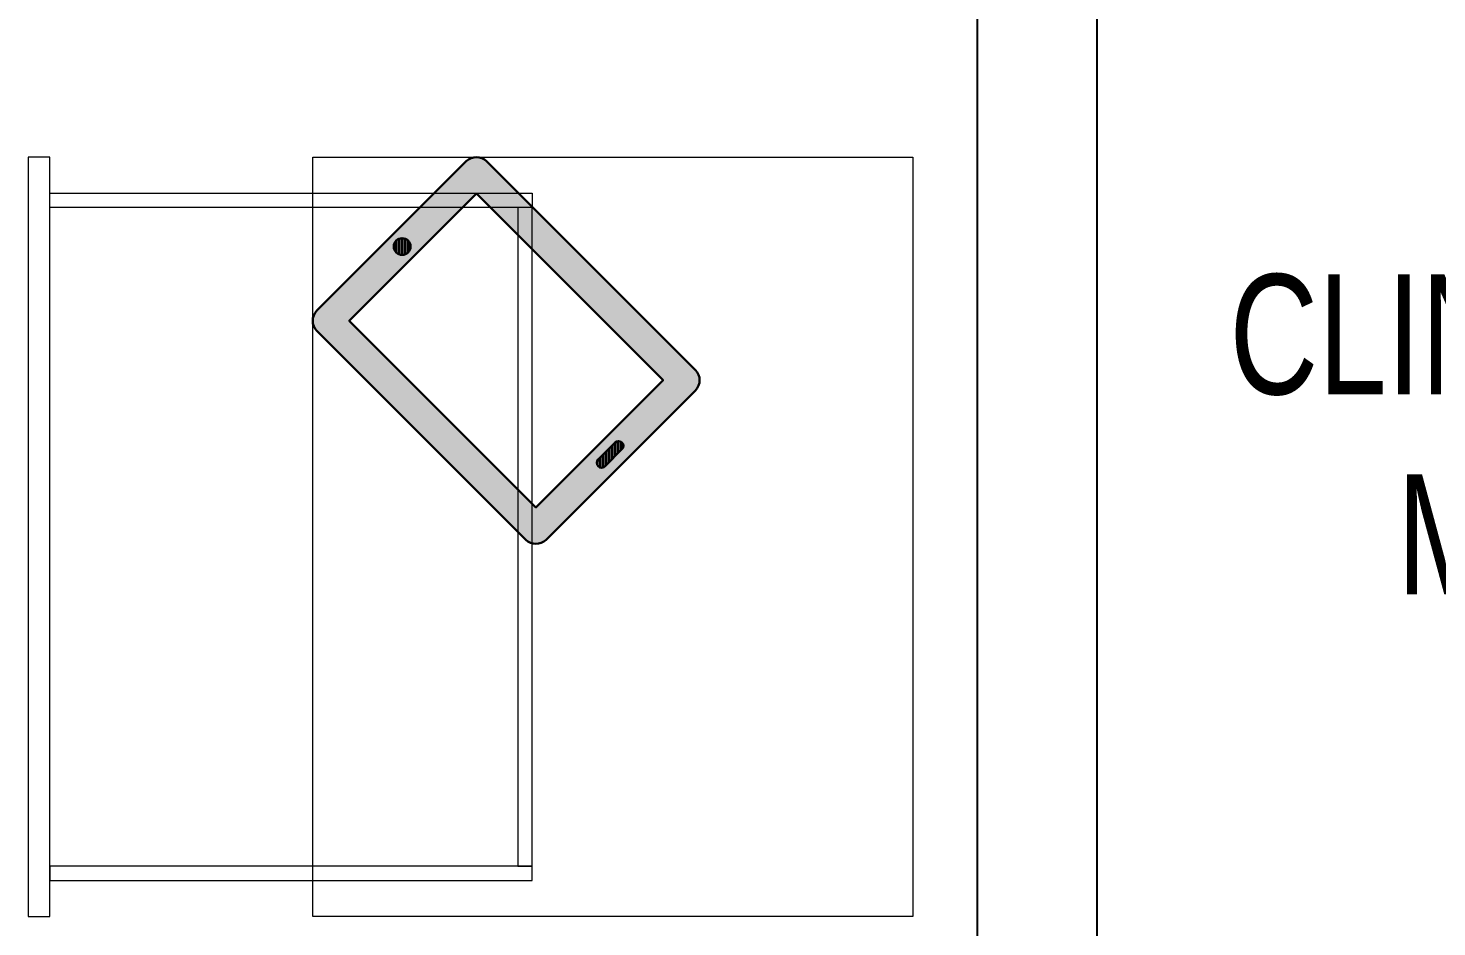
# Model space of a CAD drawing. Header units: feet. Extents: x 2953239 to 2976710, y -6058765 to -6052421.
# Drawn here: x 2970071 to 2971244, y -6057762 to -6057013 of the extents above; entities that cross this region are included whole.
import ezdxf

# ---------------------------------------------------------------- set-up
doc = ezdxf.new("R2010")
doc.units = ezdxf.units.FT
doc.header["$LTSCALE"] = 33
doc.header["$MEASUREMENT"] = 0
for name, color, linetype, lineweight in [('LENS-FURNITURE', 13, 'Continuous', 9), ('LENS-PARTITION', 21, 'Continuous', 25), ('LENS_TEXT', 31, 'Continuous', 5)]:
    doc.layers.add(name, color=color, linetype=linetype, lineweight=lineweight)
doc.styles.get("Standard").update_dxf_attribs({"font": 'GILC____.TTF'})

# ---------------------------------------------------------------- blocks, each defined once
blk = doc.blocks.new('TRIAL SET CABINET 633x500')
at = {"layer": 'LENS-FURNITURE'}
h = blk.add_hatch(color=9, dxfattribs=at)
h.dxf.hatch_style = 1
edge = h.paths.add_edge_path()
edge.add_line((-8.54246803093703, -981.9670201920668), (115.9083254579454, -857.5162267031847))
edge.add_arc((107.4230440836399, -849.030945328879), 12.00000000009463, 315, 405)
edge.add_line((115.9083254579454, -840.5456639545736), (-58.03994271345434, -666.5973957831737))
edge.add_arc((-66.52522408775982, -675.0826771574792), 12.00000000009463, 45.00000000000002, 135)
edge.add_line((-75.01050546206531, -666.5973957831737), (-199.4612989509478, -791.0481892720562))
edge.add_arc((-190.9760175766423, -799.5334706454303), 11.99999999943607, 135.0000000031442, 225.0000000031442)
edge.add_line((-199.4612989500165, -808.0187520197359), (-25.5130307786167, -981.967020191136))
edge.add_arc((-17.02774940431148, -973.4817388177615), 11.99999999943605, 224.9999999968574, 314.9999999968578)
h.paths.add_polyline_path([(-17.02774940524252, -955.0969625067663), (89.03826777357607, -849.0309453279477), (-66.52522408775982, -693.4674534666119), (-172.5912412665784, -799.5334706454305)], flags=16)
edge = h.paths.add_edge_path(flags=16)
edge.add_line((-138.2965623782947, -741.9042679787381), (-124.1544267544522, -727.7621323548956))
edge.add_arc((-121.3259996296837, -730.5905594796641), 4.000000000031514, 45.00000000000051, 134.9999999999996, ccw=False)
edge.add_arc((-121.3259996296838, -730.5905594796641), 4.000000000031584, -45.000000000000625, 44.999999999999375, ccw=False)
edge.add_line((-118.4975725049153, -733.4189866044327), (-132.6397081287578, -747.561122228275))
edge.add_arc((-135.4681352535263, -744.7326951035067), 4.000000000031524, 225.0000000000006, 314.99999999999966, ccw=False)
edge.add_arc((-135.4681352535261, -744.7326951035066), 4.000000000031665, 135.0000000000006, 225.0000000000006, ccw=False)
edge = h.paths.add_edge_path(flags=16)
edge.add_arc((44.84409394953398, -910.9027886827243), 7, 0, 360)
at = {"layer": 'LENS-FURNITURE', "lineweight": 0}
h = blk.add_hatch(dxfattribs=at)
h.set_pattern_fill('ANSI31', color=252, scale=10, angle=405)
h.set_pattern_definition([(90, (-3772352.875833935, -3684050.327587578), (-1.25, 2e-16), [])])
edge = h.paths.add_edge_path()
edge.add_line((-138.2965623782947, -741.9042679787381), (-124.1544267544522, -727.7621323548956))
edge.add_arc((-121.3259996296837, -730.5905594796641), 4.000000000031514, 45.00000000000051, 134.9999999999996, ccw=False)
edge.add_arc((-121.3259996296838, -730.5905594796641), 4.000000000031584, -45.000000000000625, 44.999999999999375, ccw=False)
edge.add_line((-118.4975725049153, -733.4189866044327), (-132.6397081287578, -747.561122228275))
edge.add_arc((-135.4681352535263, -744.7326951035067), 4.000000000031524, 225.0000000000006, 314.99999999999966, ccw=False)
edge.add_arc((-135.4681352535261, -744.7326951035066), 4.000000000031665, 135.0000000000006, 225.0000000000006, ccw=False)
edge = h.paths.add_edge_path()
edge.add_arc((44.84409394953398, -910.9027886827243), 7, 0, 360)
blk.add_circle((0, 0), 50.09224864585668)
at = {"layer": 'LENS-FURNITURE'}
blk.add_lwpolyline([(119.4230440827086, -352.4817388160154), (119.4230440827086, -985.4817388160156), (-380.5769559172913, -985.4817388160156), (-380.5769559172913, -352.4817388160154)], close=True, dxfattribs=at)
at = {"layer": 'LENS-FURNITURE', "color": 146}
for points in [[(338.5359051078558, -352.4817388160154), (338.5359051078558, -985.4817388160156), (356.5359051078559, -985.4817388160156), (356.5359051078559, -352.4817388160154)], [(-63.4640948921442, -382.4817388160154), (-63.4640948921442, -394.4817388160154), (338.5359051078558, -394.4817388160154), (338.5359051078558, -382.4817388160154)], [(-63.4640948921442, -394.4817388160154), (-63.4640948921442, -943.4817388160153), (-51.4640948921442, -943.4817388160153), (-51.4640948921442, -394.4817388160154)], [(-63.4640948921442, -955.4817388160152), (-63.4640948921442, -943.4817388160153), (338.5359051078558, -943.4817388160153), (338.5359051078558, -955.4817388160152)]]:
    blk.add_lwpolyline(points, close=True, dxfattribs=at)
at = {"layer": 'LENS-FURNITURE', "color": 18, "lineweight": 30}
for points in [[(-8.54246803093703, -981.9670201920668), (115.9083254579454, -857.5162267031847, 0.4142135623730951), (115.9083254579454, -840.5456639545736), (-58.03994271345434, -666.5973957831737, 0.4142135623730951), (-75.01050546206531, -666.5973957831737), (-199.4612989509478, -791.0481892720562, 0.4142135623730951), (-199.4612989500165, -808.0187520197359), (-25.51303077861669, -981.967020191136, 0.4142135623730951)], [(-138.2965623782947, -741.9042679787381), (-124.1544267544522, -727.7621323548956, -0.4142135623730951), (-118.4975725049153, -727.7621323548956), (-118.4975725049153, -727.7621323548956, -0.4142135623730951), (-118.4975725049153, -733.4189866044327), (-132.6397081287578, -747.561122228275, -0.4142135623730951), (-138.2965623782947, -747.561122228275), (-138.2965623782947, -747.561122228275, -0.4142135623730951)]]:
    blk.add_lwpolyline(points, format="xyb", close=True, dxfattribs=at)
blk.add_lwpolyline([(-17.02774940524252, -955.0969625067663), (89.03826777357607, -849.0309453279477), (-66.52522408775982, -693.4674534666119), (-172.5912412665784, -799.5334706454305)], close=True, dxfattribs=at)
blk.add_circle((44.84409394953398, -910.9027886827243), 7, dxfattribs=at)

msp = doc.modelspace()

# ---------------------------------------------------------------- linework, layer by layer
at = {"layer": 'LENS-PARTITION'}
msp.add_lwpolyline([(2970961.569700077, -6056905.075915067), (2970861.569700077, -6056905.075915067), (2970861.569700077, -6058495.075915067), (2970961.569700077, -6058495.075915067)], close=True, dxfattribs=at)

# ---------------------------------------------------------------- block references
at = {"layer": 'LENS-FURNITURE', "rotation": 180}
msp.add_blockref('TRIAL SET CABINET 633x500', (2970427.174703345, -6058105.88751102), dxfattribs=at)

# ---------------------------------------------------------------- texts
at = {"layer": 'LENS_TEXT', "linetype": 'Continuous', "ltscale": 3, "insert": (2971430.408784014, -6057352.121329365), "char_height": 100, "attachment_point": 5}
msp.add_mtext_dynamic_manual_height_columns('CLINIC-1 ROC- MINSIGN', width=745.5698395815895, gutter_width=0.9999999999999992, heights=[0], dxfattribs=at)

doc.saveas('drawing.dxf')
